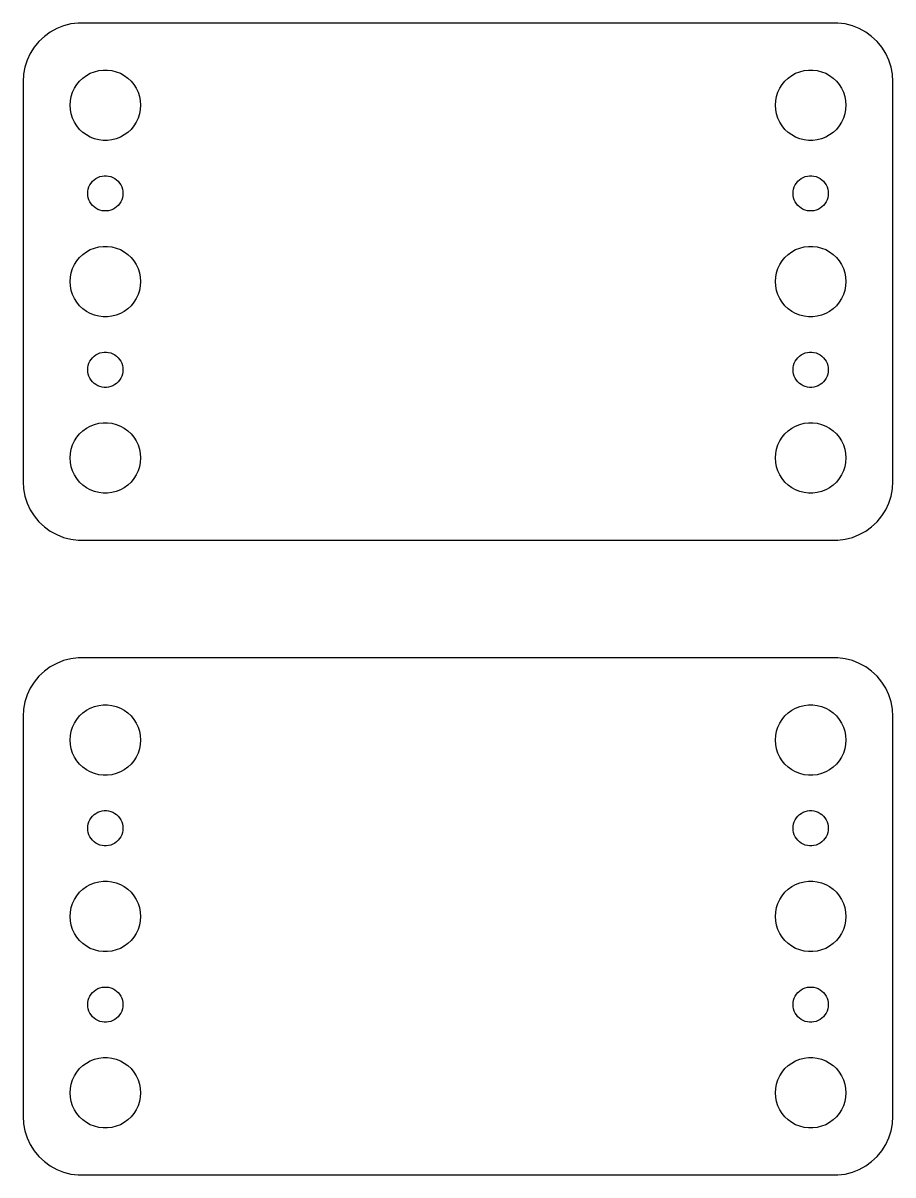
# Model space of a CAD drawing. Header units: metres. Extents: x -37 to 37, y 140 to 346.
# Drawn here: x -37 to 37, y 140 to 238 of the extents above; entities that cross this region are included whole.
import ezdxf

# ---------------------------------------------------------------- set-up
doc = ezdxf.new("R2010")
doc.units = ezdxf.units.M

msp = doc.modelspace()

# ---------------------------------------------------------------- linework, layer by layer
for p, q in [((-34.6791, 237.222), (-35.1871, 236.853)), ((-34.1289, 237.524), (-34.6791, 237.222)), ((-33.5451, 237.755), (-34.1289, 237.524)), ((-32.9369, 237.911), (-33.5451, 237.755)), ((-32.3139, 237.99), (-32.9369, 237.911)), ((32.3139, 237.99), (-32.3139, 237.99)), ((32.9369, 237.911), (32.3139, 237.99)), ((33.5451, 237.755), (32.9369, 237.911)), ((34.1289, 237.524), (33.5451, 237.755)), ((34.6791, 237.222), (34.1289, 237.524)), ((35.1871, 236.853), (34.6791, 237.222)), ((-35.6448, 236.423), (-36.0451, 235.939)), ((-35.1871, 236.853), (-35.6448, 236.423)), ((35.6448, 236.423), (35.1871, 236.853)), ((36.0451, 235.939), (35.6448, 236.423)), ((-36.3815, 235.409), (-36.6489, 234.841)), ((-36.0451, 235.939), (-36.3815, 235.409)), ((36.3815, 235.409), (36.0451, 235.939)), ((36.6489, 234.841), (36.3815, 235.409)), ((-36.8429, 234.243), (-36.9606, 233.627)), ((-36.6489, 234.841), (-36.8429, 234.243)), ((36.8429, 234.243), (36.6489, 234.841)), ((36.9606, 233.627), (36.8429, 234.243)), ((-36.9606, 233.627), (-37, 233)), ((-32.1869, 233.054), (-31.9123, 233.312)), ((-31.9123, 233.312), (-31.6075, 233.533)), ((-31.6075, 233.533), (-31.2773, 233.714)), ((-31.2773, 233.714), (-30.927, 233.853)), ((-30.927, 233.853), (-30.5621, 233.947)), ((-30.5621, 233.947), (-30.1884, 233.994)), ((-30.1884, 233.994), (-29.8116, 233.994)), ((-29.8116, 233.994), (-29.4379, 233.947)), ((-29.4379, 233.947), (-29.0729, 233.853)), ((-29.0729, 233.853), (-28.7227, 233.714)), ((-28.7227, 233.714), (-28.3925, 233.533)), ((-28.3925, 233.533), (-28.0877, 233.312)), ((-28.0877, 233.312), (-27.8131, 233.054)), ((27.8131, 233.054), (28.0877, 233.312)), ((28.0877, 233.312), (28.3925, 233.533)), ((28.3925, 233.533), (28.7227, 233.714)), ((28.7227, 233.714), (29.0729, 233.853)), ((29.0729, 233.853), (29.4379, 233.947)), ((29.4379, 233.947), (29.8116, 233.994)), ((29.8116, 233.994), (30.1884, 233.994)), ((30.1884, 233.994), (30.5621, 233.947)), ((30.5621, 233.947), (30.927, 233.853)), ((30.927, 233.853), (31.2773, 233.714)), ((31.2773, 233.714), (31.6075, 233.533)), ((31.6075, 233.533), (31.9123, 233.312)), ((31.9123, 233.312), (32.1869, 233.054)), ((37, 233), (36.9606, 233.627)), ((-37, 233), (-37, 199)), ((-32.7893, 232.104), (-32.6289, 232.445)), ((-32.6289, 232.445), (-32.427, 232.763)), ((-32.427, 232.763), (-32.1869, 233.054)), ((-27.8131, 233.054), (-27.5729, 232.763)), ((-27.5729, 232.763), (-27.3711, 232.445)), ((-27.3711, 232.445), (-27.2107, 232.104)), ((27.2107, 232.104), (27.3711, 232.445)), ((27.3711, 232.445), (27.5729, 232.763)), ((27.5729, 232.763), (27.8131, 233.054)), ((32.1869, 233.054), (32.427, 232.763)), ((32.427, 232.763), (32.6289, 232.445)), ((32.6289, 232.445), (32.7893, 232.104)), ((37, 199), (37, 233)), ((-33, 231), (-32.9763, 231.376)), ((-32.9763, 231.376), (-32.9057, 231.746)), ((-32.9057, 231.746), (-32.7893, 232.104)), ((-27.2107, 232.104), (-27.0942, 231.746)), ((-27.0942, 231.746), (-27.0237, 231.376)), ((-27.0237, 231.376), (-27, 231)), ((27, 231), (27.0237, 231.376)), ((27.0237, 231.376), (27.0942, 231.746)), ((27.0942, 231.746), (27.2107, 232.104)), ((32.7893, 232.104), (32.9057, 231.746)), ((32.9057, 231.746), (32.9763, 231.376)), ((32.9763, 231.376), (33, 231)), ((-32.9763, 230.624), (-33, 231)), ((-32.9057, 230.254), (-32.9763, 230.624)), ((-32.7893, 229.896), (-32.9057, 230.254)), ((-27.0942, 230.254), (-27.2107, 229.896)), ((-27.0237, 230.624), (-27.0942, 230.254)), ((-27, 231), (-27.0237, 230.624)), ((27.0237, 230.624), (27, 231)), ((27.0942, 230.254), (27.0237, 230.624)), ((27.2107, 229.896), (27.0942, 230.254)), ((32.9057, 230.254), (32.7893, 229.896)), ((32.9763, 230.624), (32.9057, 230.254)), ((33, 231), (32.9763, 230.624)), ((-32.6289, 229.555), (-32.7893, 229.896)), ((-32.427, 229.237), (-32.6289, 229.555)), ((-27.3711, 229.555), (-27.5729, 229.237)), ((-27.2107, 229.896), (-27.3711, 229.555)), ((27.3711, 229.555), (27.2107, 229.896)), ((27.5729, 229.237), (27.3711, 229.555)), ((32.6289, 229.555), (32.427, 229.237)), ((32.7893, 229.896), (32.6289, 229.555)), ((-32.1869, 228.946), (-32.427, 229.237)), ((-31.9123, 228.688), (-32.1869, 228.946)), ((-31.6075, 228.467), (-31.9123, 228.688)), ((-31.2773, 228.286), (-31.6075, 228.467)), ((-28.3925, 228.467), (-28.7227, 228.286)), ((-28.0877, 228.688), (-28.3925, 228.467)), ((-27.8131, 228.946), (-28.0877, 228.688)), ((-27.5729, 229.237), (-27.8131, 228.946)), ((27.8131, 228.946), (27.5729, 229.237)), ((28.0877, 228.688), (27.8131, 228.946)), ((28.3925, 228.467), (28.0877, 228.688)), ((28.7227, 228.286), (28.3925, 228.467)), ((31.6075, 228.467), (31.2773, 228.286)), ((31.9123, 228.688), (31.6075, 228.467)), ((32.1869, 228.946), (31.9123, 228.688)), ((32.427, 229.237), (32.1869, 228.946)), ((-30.927, 228.147), (-31.2773, 228.286)), ((-30.5621, 228.053), (-30.927, 228.147)), ((-30.1884, 228.006), (-30.5621, 228.053)), ((-29.8116, 228.006), (-30.1884, 228.006)), ((-29.4379, 228.053), (-29.8116, 228.006)), ((-29.0729, 228.147), (-29.4379, 228.053)), ((-28.7227, 228.286), (-29.0729, 228.147)), ((29.0729, 228.147), (28.7227, 228.286)), ((29.4379, 228.053), (29.0729, 228.147)), ((29.8116, 228.006), (29.4379, 228.053)), ((30.1884, 228.006), (29.8116, 228.006)), ((30.5621, 228.053), (30.1884, 228.006)), ((30.927, 228.147), (30.5621, 228.053)), ((31.2773, 228.286), (30.927, 228.147)), ((-31.3145, 224.223), (-31.2135, 224.382)), ((-31.2135, 224.382), (-31.0934, 224.527)), ((-31.0934, 224.527), (-30.9561, 224.656)), ((-30.9561, 224.656), (-30.8037, 224.766)), ((-30.8037, 224.766), (-30.6387, 224.857)), ((-30.6387, 224.857), (-30.4635, 224.927)), ((-30.4635, 224.927), (-30.2811, 224.973)), ((-30.2811, 224.973), (-30.0942, 224.997)), ((-30.0942, 224.997), (-29.9058, 224.997)), ((-29.9058, 224.997), (-29.7189, 224.973)), ((-29.7189, 224.973), (-29.5365, 224.927)), ((-29.5365, 224.927), (-29.3613, 224.857)), ((-29.3613, 224.857), (-29.1963, 224.766)), ((-29.1963, 224.766), (-29.0439, 224.656)), ((-29.0439, 224.656), (-28.9065, 224.527)), ((-28.9065, 224.527), (-28.7865, 224.382)), ((-28.7865, 224.382), (-28.6855, 224.223)), ((28.6855, 224.223), (28.7865, 224.382)), ((28.7865, 224.382), (28.9065, 224.527)), ((28.9065, 224.527), (29.0439, 224.656)), ((29.0439, 224.656), (29.1963, 224.766)), ((29.1963, 224.766), (29.3613, 224.857)), ((29.3613, 224.857), (29.5365, 224.927)), ((29.5365, 224.927), (29.7189, 224.973)), ((29.7189, 224.973), (29.9058, 224.997)), ((29.9058, 224.997), (30.0942, 224.997)), ((30.0942, 224.997), (30.2811, 224.973)), ((30.2811, 224.973), (30.4635, 224.927)), ((30.4635, 224.927), (30.6387, 224.857)), ((30.6387, 224.857), (30.8037, 224.766)), ((30.8037, 224.766), (30.9561, 224.656)), ((30.9561, 224.656), (31.0934, 224.527)), ((31.0934, 224.527), (31.2135, 224.382)), ((31.2135, 224.382), (31.3145, 224.223)), ((-31.5, 223.5), (-31.4882, 223.688)), ((-31.4882, 223.312), (-31.5, 223.5)), ((-31.4882, 223.688), (-31.4529, 223.873)), ((-31.4529, 223.873), (-31.3947, 224.052)), ((-31.3947, 224.052), (-31.3145, 224.223)), ((-28.6855, 224.223), (-28.6053, 224.052)), ((-28.6053, 224.052), (-28.5471, 223.873)), ((-28.5471, 223.873), (-28.5118, 223.688)), ((-28.5118, 223.688), (-28.5, 223.5)), ((-28.5, 223.5), (-28.5118, 223.312)), ((28.5, 223.5), (28.5118, 223.688)), ((28.5118, 223.312), (28.5, 223.5)), ((28.5118, 223.688), (28.5471, 223.873)), ((28.5471, 223.873), (28.6053, 224.052)), ((28.6053, 224.052), (28.6855, 224.223)), ((31.3145, 224.223), (31.3947, 224.052)), ((31.3947, 224.052), (31.4529, 223.873)), ((31.4529, 223.873), (31.4882, 223.688)), ((31.4882, 223.688), (31.5, 223.5)), ((31.5, 223.5), (31.4882, 223.312)), ((-31.4529, 223.127), (-31.4882, 223.312)), ((-31.3947, 222.948), (-31.4529, 223.127)), ((-31.3145, 222.777), (-31.3947, 222.948)), ((-31.2135, 222.618), (-31.3145, 222.777)), ((-31.0934, 222.473), (-31.2135, 222.618)), ((-30.9561, 222.344), (-31.0934, 222.473)), ((-28.9065, 222.473), (-29.0439, 222.344)), ((-28.7865, 222.618), (-28.9065, 222.473)), ((-28.6855, 222.777), (-28.7865, 222.618)), ((-28.6053, 222.948), (-28.6855, 222.777)), ((-28.5471, 223.127), (-28.6053, 222.948)), ((-28.5118, 223.312), (-28.5471, 223.127)), ((28.5471, 223.127), (28.5118, 223.312)), ((28.6053, 222.948), (28.5471, 223.127)), ((28.6855, 222.777), (28.6053, 222.948)), ((28.7865, 222.618), (28.6855, 222.777)), ((28.9065, 222.473), (28.7865, 222.618)), ((29.0439, 222.344), (28.9065, 222.473)), ((31.0934, 222.473), (30.9561, 222.344)), ((31.2135, 222.618), (31.0934, 222.473)), ((31.3145, 222.777), (31.2135, 222.618)), ((31.3947, 222.948), (31.3145, 222.777)), ((31.4529, 223.127), (31.3947, 222.948)), ((31.4882, 223.312), (31.4529, 223.127)), ((-30.8037, 222.234), (-30.9561, 222.344)), ((-30.6387, 222.143), (-30.8037, 222.234)), ((-30.4635, 222.073), (-30.6387, 222.143)), ((-30.2811, 222.027), (-30.4635, 222.073)), ((-30.0942, 222.003), (-30.2811, 222.027)), ((-29.9058, 222.003), (-30.0942, 222.003)), ((-29.7189, 222.027), (-29.9058, 222.003)), ((-29.5365, 222.073), (-29.7189, 222.027)), ((-29.3613, 222.143), (-29.5365, 222.073)), ((-29.1963, 222.234), (-29.3613, 222.143)), ((-29.0439, 222.344), (-29.1963, 222.234)), ((29.1963, 222.234), (29.0439, 222.344)), ((29.3613, 222.143), (29.1963, 222.234)), ((29.5365, 222.073), (29.3613, 222.143)), ((29.7189, 222.027), (29.5365, 222.073)), ((29.9058, 222.003), (29.7189, 222.027)), ((30.0942, 222.003), (29.9058, 222.003)), ((30.2811, 222.027), (30.0942, 222.003)), ((30.4635, 222.073), (30.2811, 222.027)), ((30.6387, 222.143), (30.4635, 222.073)), ((30.8037, 222.234), (30.6387, 222.143)), ((30.9561, 222.344), (30.8037, 222.234)), ((-31.9123, 218.312), (-31.6075, 218.533)), ((-31.6075, 218.533), (-31.2773, 218.714)), ((-31.2773, 218.714), (-30.927, 218.853)), ((-30.927, 218.853), (-30.5621, 218.947)), ((-30.5621, 218.947), (-30.1884, 218.994)), ((-30.1884, 218.994), (-29.8116, 218.994)), ((-29.8116, 218.994), (-29.4379, 218.947)), ((-29.4379, 218.947), (-29.0729, 218.853)), ((-29.0729, 218.853), (-28.7227, 218.714)), ((-28.7227, 218.714), (-28.3925, 218.533)), ((-28.3925, 218.533), (-28.0877, 218.312)), ((28.0877, 218.312), (28.3925, 218.533)), ((28.3925, 218.533), (28.7227, 218.714)), ((28.7227, 218.714), (29.0729, 218.853)), ((29.0729, 218.853), (29.4379, 218.947)), ((29.4379, 218.947), (29.8116, 218.994)), ((29.8116, 218.994), (30.1884, 218.994)), ((30.1884, 218.994), (30.5621, 218.947)), ((30.5621, 218.947), (30.927, 218.853)), ((30.927, 218.853), (31.2773, 218.714)), ((31.2773, 218.714), (31.6075, 218.533)), ((31.6075, 218.533), (31.9123, 218.312)), ((-32.6289, 217.445), (-32.427, 217.763)), ((-32.427, 217.763), (-32.1869, 218.054)), ((-32.1869, 218.054), (-31.9123, 218.312)), ((-28.0877, 218.312), (-27.8131, 218.054)), ((-27.8131, 218.054), (-27.5729, 217.763)), ((-27.5729, 217.763), (-27.3711, 217.445)), ((27.3711, 217.445), (27.5729, 217.763)), ((27.5729, 217.763), (27.8131, 218.054)), ((27.8131, 218.054), (28.0877, 218.312)), ((31.9123, 218.312), (32.1869, 218.054)), ((32.1869, 218.054), (32.427, 217.763)), ((32.427, 217.763), (32.6289, 217.445)), ((-32.9763, 216.376), (-32.9057, 216.746)), ((-32.9057, 216.746), (-32.7893, 217.104)), ((-32.7893, 217.104), (-32.6289, 217.445)), ((-27.3711, 217.445), (-27.2107, 217.104)), ((-27.2107, 217.104), (-27.0942, 216.746)), ((-27.0942, 216.746), (-27.0237, 216.376)), ((27.0237, 216.376), (27.0942, 216.746)), ((27.0942, 216.746), (27.2107, 217.104)), ((27.2107, 217.104), (27.3711, 217.445)), ((32.6289, 217.445), (32.7893, 217.104)), ((32.7893, 217.104), (32.9057, 216.746)), ((32.9057, 216.746), (32.9763, 216.376)), ((-33, 216), (-32.9763, 216.376)), ((-32.9763, 215.624), (-33, 216)), ((-32.9057, 215.254), (-32.9763, 215.624)), ((-27.0237, 215.624), (-27.0942, 215.254)), ((-27.0237, 216.376), (-27, 216)), ((-27, 216), (-27.0237, 215.624)), ((27, 216), (27.0237, 216.376)), ((27.0237, 215.624), (27, 216)), ((27.0942, 215.254), (27.0237, 215.624)), ((32.9763, 215.624), (32.9057, 215.254)), ((32.9763, 216.376), (33, 216)), ((33, 216), (32.9763, 215.624)), ((-32.7893, 214.896), (-32.9057, 215.254)), ((-32.6289, 214.555), (-32.7893, 214.896)), ((-27.2107, 214.896), (-27.3711, 214.555)), ((-27.0942, 215.254), (-27.2107, 214.896)), ((27.2107, 214.896), (27.0942, 215.254)), ((27.3711, 214.555), (27.2107, 214.896)), ((32.7893, 214.896), (32.6289, 214.555)), ((32.9057, 215.254), (32.7893, 214.896)), ((-32.427, 214.237), (-32.6289, 214.555)), ((-32.1869, 213.946), (-32.427, 214.237)), ((-31.9123, 213.688), (-32.1869, 213.946)), ((-31.6075, 213.467), (-31.9123, 213.688)), ((-28.0877, 213.688), (-28.3925, 213.467)), ((-27.8131, 213.946), (-28.0877, 213.688)), ((-27.5729, 214.237), (-27.8131, 213.946)), ((-27.3711, 214.555), (-27.5729, 214.237)), ((27.5729, 214.237), (27.3711, 214.555)), ((27.8131, 213.946), (27.5729, 214.237)), ((28.0877, 213.688), (27.8131, 213.946)), ((28.3925, 213.467), (28.0877, 213.688)), ((31.9123, 213.688), (31.6075, 213.467)), ((32.1869, 213.946), (31.9123, 213.688)), ((32.427, 214.237), (32.1869, 213.946)), ((32.6289, 214.555), (32.427, 214.237)), ((-31.2773, 213.286), (-31.6075, 213.467)), ((-30.927, 213.147), (-31.2773, 213.286)), ((-30.5621, 213.053), (-30.927, 213.147)), ((-30.1884, 213.006), (-30.5621, 213.053)), ((-29.8116, 213.006), (-30.1884, 213.006)), ((-29.4379, 213.053), (-29.8116, 213.006)), ((-29.0729, 213.147), (-29.4379, 213.053)), ((-28.7227, 213.286), (-29.0729, 213.147)), ((-28.3925, 213.467), (-28.7227, 213.286)), ((28.7227, 213.286), (28.3925, 213.467)), ((29.0729, 213.147), (28.7227, 213.286)), ((29.4379, 213.053), (29.0729, 213.147)), ((29.8116, 213.006), (29.4379, 213.053)), ((30.1884, 213.006), (29.8116, 213.006)), ((30.5621, 213.053), (30.1884, 213.006)), ((30.927, 213.147), (30.5621, 213.053)), ((31.2773, 213.286), (30.927, 213.147)), ((31.6075, 213.467), (31.2773, 213.286)), ((-30.9561, 209.656), (-30.8037, 209.766)), ((-30.8037, 209.766), (-30.6387, 209.857)), ((-30.6387, 209.857), (-30.4635, 209.927)), ((-30.4635, 209.927), (-30.2811, 209.973)), ((-30.2811, 209.973), (-30.0942, 209.997)), ((-30.0942, 209.997), (-29.9058, 209.997)), ((-29.9058, 209.997), (-29.7189, 209.973)), ((-29.7189, 209.973), (-29.5365, 209.927)), ((-29.5365, 209.927), (-29.3613, 209.857)), ((-29.3613, 209.857), (-29.1963, 209.766)), ((-29.1963, 209.766), (-29.0439, 209.656)), ((29.0439, 209.656), (29.1963, 209.766)), ((29.1963, 209.766), (29.3613, 209.857)), ((29.3613, 209.857), (29.5365, 209.927)), ((29.5365, 209.927), (29.7189, 209.973)), ((29.7189, 209.973), (29.9058, 209.997)), ((29.9058, 209.997), (30.0942, 209.997)), ((30.0942, 209.997), (30.2811, 209.973)), ((30.2811, 209.973), (30.4635, 209.927)), ((30.4635, 209.927), (30.6387, 209.857)), ((30.6387, 209.857), (30.8037, 209.766)), ((30.8037, 209.766), (30.9561, 209.656)), ((-31.4882, 208.688), (-31.4529, 208.873)), ((-31.4529, 208.873), (-31.3947, 209.052)), ((-31.3947, 209.052), (-31.3145, 209.223)), ((-31.3145, 209.223), (-31.2135, 209.382)), ((-31.2135, 209.382), (-31.0934, 209.527)), ((-31.0934, 209.527), (-30.9561, 209.656)), ((-29.0439, 209.656), (-28.9065, 209.527)), ((-28.9065, 209.527), (-28.7865, 209.382)), ((-28.7865, 209.382), (-28.6855, 209.223)), ((-28.6855, 209.223), (-28.6053, 209.052)), ((-28.6053, 209.052), (-28.5471, 208.873)), ((-28.5471, 208.873), (-28.5118, 208.688)), ((28.5118, 208.688), (28.5471, 208.873)), ((28.5471, 208.873), (28.6053, 209.052)), ((28.6053, 209.052), (28.6855, 209.223)), ((28.6855, 209.223), (28.7865, 209.382)), ((28.7865, 209.382), (28.9065, 209.527)), ((28.9065, 209.527), (29.0439, 209.656)), ((30.9561, 209.656), (31.0934, 209.527)), ((31.0934, 209.527), (31.2135, 209.382)), ((31.2135, 209.382), (31.3145, 209.223)), ((31.3145, 209.223), (31.3947, 209.052)), ((31.3947, 209.052), (31.4529, 208.873)), ((31.4529, 208.873), (31.4882, 208.688)), ((-31.5, 208.5), (-31.4882, 208.688)), ((-31.4882, 208.312), (-31.5, 208.5)), ((-31.4529, 208.127), (-31.4882, 208.312)), ((-31.3947, 207.948), (-31.4529, 208.127)), ((-31.3145, 207.777), (-31.3947, 207.948)), ((-31.2135, 207.618), (-31.3145, 207.777)), ((-28.6855, 207.777), (-28.7865, 207.618)), ((-28.6053, 207.948), (-28.6855, 207.777)), ((-28.5471, 208.127), (-28.6053, 207.948)), ((-28.5118, 208.312), (-28.5471, 208.127)), ((-28.5118, 208.688), (-28.5, 208.5)), ((-28.5, 208.5), (-28.5118, 208.312)), ((28.5, 208.5), (28.5118, 208.688)), ((28.5118, 208.312), (28.5, 208.5)), ((28.5471, 208.127), (28.5118, 208.312)), ((28.6053, 207.948), (28.5471, 208.127)), ((28.6855, 207.777), (28.6053, 207.948)), ((28.7865, 207.618), (28.6855, 207.777)), ((31.3145, 207.777), (31.2135, 207.618)), ((31.3947, 207.948), (31.3145, 207.777)), ((31.4529, 208.127), (31.3947, 207.948)), ((31.4882, 208.312), (31.4529, 208.127)), ((31.4882, 208.688), (31.5, 208.5)), ((31.5, 208.5), (31.4882, 208.312)), ((-31.0934, 207.473), (-31.2135, 207.618)), ((-30.9561, 207.344), (-31.0934, 207.473)), ((-30.8037, 207.234), (-30.9561, 207.344)), ((-30.6387, 207.143), (-30.8037, 207.234)), ((-30.4635, 207.073), (-30.6387, 207.143)), ((-30.2811, 207.027), (-30.4635, 207.073)), ((-30.0942, 207.003), (-30.2811, 207.027)), ((-29.9058, 207.003), (-30.0942, 207.003)), ((-29.7189, 207.027), (-29.9058, 207.003)), ((-29.5365, 207.073), (-29.7189, 207.027)), ((-29.3613, 207.143), (-29.5365, 207.073)), ((-29.1963, 207.234), (-29.3613, 207.143)), ((-29.0439, 207.344), (-29.1963, 207.234)), ((-28.9065, 207.473), (-29.0439, 207.344)), ((-28.7865, 207.618), (-28.9065, 207.473)), ((28.9065, 207.473), (28.7865, 207.618)), ((29.0439, 207.344), (28.9065, 207.473)), ((29.1963, 207.234), (29.0439, 207.344)), ((29.3613, 207.143), (29.1963, 207.234)), ((29.5365, 207.073), (29.3613, 207.143)), ((29.7189, 207.027), (29.5365, 207.073)), ((29.9058, 207.003), (29.7189, 207.027)), ((30.0942, 207.003), (29.9058, 207.003)), ((30.2811, 207.027), (30.0942, 207.003)), ((30.4635, 207.073), (30.2811, 207.027)), ((30.6387, 207.143), (30.4635, 207.073)), ((30.8037, 207.234), (30.6387, 207.143)), ((30.9561, 207.344), (30.8037, 207.234)), ((31.0934, 207.473), (30.9561, 207.344)), ((31.2135, 207.618), (31.0934, 207.473)), ((-31.2773, 203.714), (-30.927, 203.853)), ((-30.927, 203.853), (-30.5621, 203.947)), ((-30.5621, 203.947), (-30.1884, 203.994)), ((-30.1884, 203.994), (-29.8116, 203.994)), ((-29.8116, 203.994), (-29.4379, 203.947)), ((-29.4379, 203.947), (-29.0729, 203.853)), ((-29.0729, 203.853), (-28.7227, 203.714)), ((28.7227, 203.714), (29.0729, 203.853)), ((29.0729, 203.853), (29.4379, 203.947)), ((29.4379, 203.947), (29.8116, 203.994)), ((29.8116, 203.994), (30.1884, 203.994)), ((30.1884, 203.994), (30.5621, 203.947)), ((30.5621, 203.947), (30.927, 203.853)), ((30.927, 203.853), (31.2773, 203.714)), ((-32.427, 202.763), (-32.1869, 203.054)), ((-32.1869, 203.054), (-31.9123, 203.312)), ((-31.9123, 203.312), (-31.6075, 203.533)), ((-31.6075, 203.533), (-31.2773, 203.714)), ((-28.7227, 203.714), (-28.3925, 203.533)), ((-28.3925, 203.533), (-28.0877, 203.312)), ((-28.0877, 203.312), (-27.8131, 203.054)), ((-27.8131, 203.054), (-27.5729, 202.763)), ((27.5729, 202.763), (27.8131, 203.054)), ((27.8131, 203.054), (28.0877, 203.312)), ((28.0877, 203.312), (28.3925, 203.533)), ((28.3925, 203.533), (28.7227, 203.714)), ((31.2773, 203.714), (31.6075, 203.533)), ((31.6075, 203.533), (31.9123, 203.312)), ((31.9123, 203.312), (32.1869, 203.054)), ((32.1869, 203.054), (32.427, 202.763)), ((-32.9057, 201.746), (-32.7893, 202.104)), ((-32.7893, 202.104), (-32.6289, 202.445)), ((-32.6289, 202.445), (-32.427, 202.763)), ((-27.5729, 202.763), (-27.3711, 202.445)), ((-27.3711, 202.445), (-27.2107, 202.104)), ((-27.2107, 202.104), (-27.0942, 201.746)), ((27.0942, 201.746), (27.2107, 202.104)), ((27.2107, 202.104), (27.3711, 202.445)), ((27.3711, 202.445), (27.5729, 202.763)), ((32.427, 202.763), (32.6289, 202.445)), ((32.6289, 202.445), (32.7893, 202.104)), ((32.7893, 202.104), (32.9057, 201.746)), ((-33, 201), (-32.9763, 201.376)), ((-32.9763, 200.624), (-33, 201)), ((-32.9763, 201.376), (-32.9057, 201.746)), ((-27.0942, 201.746), (-27.0237, 201.376)), ((-27.0237, 201.376), (-27, 201)), ((-27, 201), (-27.0237, 200.624)), ((27, 201), (27.0237, 201.376)), ((27.0237, 200.624), (27, 201)), ((27.0237, 201.376), (27.0942, 201.746)), ((32.9057, 201.746), (32.9763, 201.376)), ((32.9763, 201.376), (33, 201)), ((33, 201), (32.9763, 200.624)), ((-32.9057, 200.254), (-32.9763, 200.624)), ((-32.7893, 199.896), (-32.9057, 200.254)), ((-32.6289, 199.555), (-32.7893, 199.896)), ((-27.2107, 199.896), (-27.3711, 199.555)), ((-27.0942, 200.254), (-27.2107, 199.896)), ((-27.0237, 200.624), (-27.0942, 200.254)), ((27.0942, 200.254), (27.0237, 200.624)), ((27.2107, 199.896), (27.0942, 200.254)), ((27.3711, 199.555), (27.2107, 199.896)), ((32.7893, 199.896), (32.6289, 199.555)), ((32.9057, 200.254), (32.7893, 199.896)), ((32.9763, 200.624), (32.9057, 200.254)), ((-37, 199), (-36.9606, 198.373)), ((-32.427, 199.237), (-32.6289, 199.555)), ((-32.1869, 198.946), (-32.427, 199.237)), ((-31.9123, 198.688), (-32.1869, 198.946)), ((-27.8131, 198.946), (-28.0877, 198.688)), ((-27.5729, 199.237), (-27.8131, 198.946)), ((-27.3711, 199.555), (-27.5729, 199.237)), ((27.5729, 199.237), (27.3711, 199.555)), ((27.8131, 198.946), (27.5729, 199.237)), ((28.0877, 198.688), (27.8131, 198.946)), ((32.1869, 198.946), (31.9123, 198.688)), ((32.427, 199.237), (32.1869, 198.946)), ((32.6289, 199.555), (32.427, 199.237)), ((36.9606, 198.373), (37, 199)), ((-36.9606, 198.373), (-36.8429, 197.757)), ((-31.6075, 198.467), (-31.9123, 198.688)), ((-31.2773, 198.286), (-31.6075, 198.467)), ((-30.927, 198.147), (-31.2773, 198.286)), ((-30.5621, 198.053), (-30.927, 198.147)), ((-30.1884, 198.006), (-30.5621, 198.053)), ((-29.8116, 198.006), (-30.1884, 198.006)), ((-29.4379, 198.053), (-29.8116, 198.006)), ((-29.0729, 198.147), (-29.4379, 198.053)), ((-28.7227, 198.286), (-29.0729, 198.147)), ((-28.3925, 198.467), (-28.7227, 198.286)), ((-28.0877, 198.688), (-28.3925, 198.467)), ((28.3925, 198.467), (28.0877, 198.688)), ((28.7227, 198.286), (28.3925, 198.467)), ((29.0729, 198.147), (28.7227, 198.286)), ((29.4379, 198.053), (29.0729, 198.147)), ((29.8116, 198.006), (29.4379, 198.053)), ((30.1884, 198.006), (29.8116, 198.006)), ((30.5621, 198.053), (30.1884, 198.006)), ((30.927, 198.147), (30.5621, 198.053)), ((31.2773, 198.286), (30.927, 198.147)), ((31.6075, 198.467), (31.2773, 198.286)), ((31.9123, 198.688), (31.6075, 198.467)), ((36.8429, 197.757), (36.9606, 198.373)), ((-36.8429, 197.757), (-36.6489, 197.159)), ((-36.6489, 197.159), (-36.3815, 196.591)), ((36.3815, 196.591), (36.6489, 197.159)), ((36.6489, 197.159), (36.8429, 197.757)), ((-36.3815, 196.591), (-36.0451, 196.061)), ((-36.0451, 196.061), (-35.6448, 195.577)), ((35.6448, 195.577), (36.0451, 196.061)), ((36.0451, 196.061), (36.3815, 196.591)), ((-35.6448, 195.577), (-35.1871, 195.147)), ((-35.1871, 195.147), (-34.6791, 194.778)), ((34.6791, 194.778), (35.1871, 195.147)), ((35.1871, 195.147), (35.6448, 195.577)), ((-34.6791, 194.778), (-34.1289, 194.476)), ((-34.1289, 194.476), (-33.5451, 194.245)), ((-33.5451, 194.245), (-32.9369, 194.089)), ((-32.9369, 194.089), (-32.3139, 194.01)), ((-32.3139, 194.01), (32.3139, 194.01)), ((32.3139, 194.01), (32.9369, 194.089)), ((32.9369, 194.089), (33.5451, 194.245)), ((33.5451, 194.245), (34.1289, 194.476)), ((34.1289, 194.476), (34.6791, 194.778)), ((-34.1289, 183.524), (-34.6791, 183.222)), ((-33.5451, 183.755), (-34.1289, 183.524)), ((-32.9369, 183.911), (-33.5451, 183.755)), ((-32.3139, 183.99), (-32.9369, 183.911)), ((32.3139, 183.99), (-32.3139, 183.99)), ((32.9369, 183.911), (32.3139, 183.99)), ((33.5451, 183.755), (32.9369, 183.911)), ((34.1289, 183.524), (33.5451, 183.755)), ((34.6791, 183.222), (34.1289, 183.524)), ((-35.6448, 182.423), (-36.0451, 181.939)), ((-35.1871, 182.853), (-35.6448, 182.423)), ((-34.6791, 183.222), (-35.1871, 182.853)), ((35.1871, 182.853), (34.6791, 183.222)), ((35.6448, 182.423), (35.1871, 182.853)), ((36.0451, 181.939), (35.6448, 182.423)), ((-36.3815, 181.409), (-36.6489, 180.841)), ((-36.0451, 181.939), (-36.3815, 181.409)), ((36.3815, 181.409), (36.0451, 181.939)), ((36.6489, 180.841), (36.3815, 181.409)), ((-36.6489, 180.841), (-36.8429, 180.243)), ((36.8429, 180.243), (36.6489, 180.841)), ((-36.9606, 179.627), (-37, 179)), ((-36.8429, 180.243), (-36.9606, 179.627)), ((-32.1869, 179.054), (-31.9123, 179.312)), ((-31.9123, 179.312), (-31.6075, 179.533)), ((-31.6075, 179.533), (-31.2773, 179.714)), ((-31.2773, 179.714), (-30.927, 179.853)), ((-30.927, 179.853), (-30.5621, 179.947)), ((-30.5621, 179.947), (-30.1884, 179.994)), ((-30.1884, 179.994), (-29.8116, 179.994)), ((-29.8116, 179.994), (-29.4379, 179.947)), ((-29.4379, 179.947), (-29.0729, 179.853)), ((-29.0729, 179.853), (-28.7227, 179.714)), ((-28.7227, 179.714), (-28.3925, 179.533)), ((-28.3925, 179.533), (-28.0877, 179.312)), ((-28.0877, 179.312), (-27.8131, 179.054)), ((27.8131, 179.054), (28.0877, 179.312)), ((28.0877, 179.312), (28.3925, 179.533)), ((28.3925, 179.533), (28.7227, 179.714)), ((28.7227, 179.714), (29.0729, 179.853)), ((29.0729, 179.853), (29.4379, 179.947)), ((29.4379, 179.947), (29.8116, 179.994)), ((29.8116, 179.994), (30.1884, 179.994)), ((30.1884, 179.994), (30.5621, 179.947)), ((30.5621, 179.947), (30.927, 179.853)), ((30.927, 179.853), (31.2773, 179.714)), ((31.2773, 179.714), (31.6075, 179.533)), ((31.6075, 179.533), (31.9123, 179.312)), ((31.9123, 179.312), (32.1869, 179.054)), ((36.9606, 179.627), (36.8429, 180.243)), ((37, 179), (36.9606, 179.627)), ((-37, 179), (-37, 145)), ((-32.7893, 178.104), (-32.6289, 178.445)), ((-32.6289, 178.445), (-32.427, 178.763)), ((-32.427, 178.763), (-32.1869, 179.054)), ((-27.8131, 179.054), (-27.5729, 178.763)), ((-27.5729, 178.763), (-27.3711, 178.445)), ((-27.3711, 178.445), (-27.2107, 178.104)), ((27.2107, 178.104), (27.3711, 178.445)), ((27.3711, 178.445), (27.5729, 178.763)), ((27.5729, 178.763), (27.8131, 179.054)), ((32.1869, 179.054), (32.427, 178.763)), ((32.427, 178.763), (32.6289, 178.445)), ((32.6289, 178.445), (32.7893, 178.104)), ((37, 145), (37, 179)), ((-33, 177), (-32.9763, 177.376)), ((-32.9763, 177.376), (-32.9057, 177.746)), ((-32.9057, 177.746), (-32.7893, 178.104)), ((-27.2107, 178.104), (-27.0942, 177.746)), ((-27.0942, 177.746), (-27.0237, 177.376)), ((-27.0237, 177.376), (-27, 177)), ((27, 177), (27.0237, 177.376)), ((27.0237, 177.376), (27.0942, 177.746)), ((27.0942, 177.746), (27.2107, 178.104)), ((32.7893, 178.104), (32.9057, 177.746)), ((32.9057, 177.746), (32.9763, 177.376)), ((32.9763, 177.376), (33, 177)), ((-32.9763, 176.624), (-33, 177)), ((-32.9057, 176.254), (-32.9763, 176.624)), ((-27.0237, 176.624), (-27.0942, 176.254)), ((-27, 177), (-27.0237, 176.624)), ((27.0237, 176.624), (27, 177)), ((27.0942, 176.254), (27.0237, 176.624)), ((32.9763, 176.624), (32.9057, 176.254)), ((33, 177), (32.9763, 176.624)), ((-32.7893, 175.896), (-32.9057, 176.254)), ((-32.6289, 175.555), (-32.7893, 175.896)), ((-32.427, 175.237), (-32.6289, 175.555)), ((-27.3711, 175.555), (-27.5729, 175.237)), ((-27.2107, 175.896), (-27.3711, 175.555)), ((-27.0942, 176.254), (-27.2107, 175.896)), ((27.2107, 175.896), (27.0942, 176.254)), ((27.3711, 175.555), (27.2107, 175.896)), ((27.5729, 175.237), (27.3711, 175.555)), ((32.6289, 175.555), (32.427, 175.237)), ((32.7893, 175.896), (32.6289, 175.555)), ((32.9057, 176.254), (32.7893, 175.896)), ((-32.1869, 174.946), (-32.427, 175.237)), ((-31.9123, 174.688), (-32.1869, 174.946)), ((-31.6075, 174.467), (-31.9123, 174.688)), ((-31.2773, 174.286), (-31.6075, 174.467)), ((-28.3925, 174.467), (-28.7227, 174.286)), ((-28.0877, 174.688), (-28.3925, 174.467)), ((-27.8131, 174.946), (-28.0877, 174.688)), ((-27.5729, 175.237), (-27.8131, 174.946)), ((27.8131, 174.946), (27.5729, 175.237)), ((28.0877, 174.688), (27.8131, 174.946)), ((28.3925, 174.467), (28.0877, 174.688)), ((28.7227, 174.286), (28.3925, 174.467)), ((31.6075, 174.467), (31.2773, 174.286)), ((31.9123, 174.688), (31.6075, 174.467)), ((32.1869, 174.946), (31.9123, 174.688)), ((32.427, 175.237), (32.1869, 174.946)), ((-30.927, 174.147), (-31.2773, 174.286)), ((-30.5621, 174.053), (-30.927, 174.147)), ((-30.1884, 174.006), (-30.5621, 174.053)), ((-29.8116, 174.006), (-30.1884, 174.006)), ((-29.4379, 174.053), (-29.8116, 174.006)), ((-29.0729, 174.147), (-29.4379, 174.053)), ((-28.7227, 174.286), (-29.0729, 174.147)), ((29.0729, 174.147), (28.7227, 174.286)), ((29.4379, 174.053), (29.0729, 174.147)), ((29.8116, 174.006), (29.4379, 174.053)), ((30.1884, 174.006), (29.8116, 174.006)), ((30.5621, 174.053), (30.1884, 174.006)), ((30.927, 174.147), (30.5621, 174.053)), ((31.2773, 174.286), (30.927, 174.147)), ((-31.2135, 170.382), (-31.0934, 170.527)), ((-31.0934, 170.527), (-30.9561, 170.656)), ((-30.9561, 170.656), (-30.8037, 170.766)), ((-30.8037, 170.766), (-30.6387, 170.857)), ((-30.6387, 170.857), (-30.4635, 170.927)), ((-30.4635, 170.927), (-30.2811, 170.973)), ((-30.2811, 170.973), (-30.0942, 170.997)), ((-30.0942, 170.997), (-29.9058, 170.997)), ((-29.9058, 170.997), (-29.7189, 170.973)), ((-29.7189, 170.973), (-29.5365, 170.927)), ((-29.5365, 170.927), (-29.3613, 170.857)), ((-29.3613, 170.857), (-29.1963, 170.766)), ((-29.1963, 170.766), (-29.0439, 170.656)), ((-29.0439, 170.656), (-28.9065, 170.527)), ((-28.9065, 170.527), (-28.7865, 170.382)), ((28.7865, 170.382), (28.9065, 170.527)), ((28.9065, 170.527), (29.0439, 170.656)), ((29.0439, 170.656), (29.1963, 170.766)), ((29.1963, 170.766), (29.3613, 170.857)), ((29.3613, 170.857), (29.5365, 170.927)), ((29.5365, 170.927), (29.7189, 170.973)), ((29.7189, 170.973), (29.9058, 170.997)), ((29.9058, 170.997), (30.0942, 170.997)), ((30.0942, 170.997), (30.2811, 170.973)), ((30.2811, 170.973), (30.4635, 170.927)), ((30.4635, 170.927), (30.6387, 170.857)), ((30.6387, 170.857), (30.8037, 170.766)), ((30.8037, 170.766), (30.9561, 170.656)), ((30.9561, 170.656), (31.0934, 170.527)), ((31.0934, 170.527), (31.2135, 170.382)), ((-31.5, 169.5), (-31.4882, 169.688)), ((-31.4882, 169.688), (-31.4529, 169.873)), ((-31.4529, 169.873), (-31.3947, 170.052)), ((-31.3947, 170.052), (-31.3145, 170.223)), ((-31.3145, 170.223), (-31.2135, 170.382)), ((-28.7865, 170.382), (-28.6855, 170.223)), ((-28.6855, 170.223), (-28.6053, 170.052)), ((-28.6053, 170.052), (-28.5471, 169.873)), ((-28.5471, 169.873), (-28.5118, 169.688)), ((-28.5118, 169.688), (-28.5, 169.5)), ((28.5, 169.5), (28.5118, 169.688)), ((28.5118, 169.688), (28.5471, 169.873)), ((28.5471, 169.873), (28.6053, 170.052)), ((28.6053, 170.052), (28.6855, 170.223)), ((28.6855, 170.223), (28.7865, 170.382)), ((31.2135, 170.382), (31.3145, 170.223)), ((31.3145, 170.223), (31.3947, 170.052)), ((31.3947, 170.052), (31.4529, 169.873)), ((31.4529, 169.873), (31.4882, 169.688)), ((31.4882, 169.688), (31.5, 169.5)), ((-31.4882, 169.312), (-31.5, 169.5)), ((-31.4529, 169.127), (-31.4882, 169.312)), ((-31.3947, 168.948), (-31.4529, 169.127)), ((-31.3145, 168.777), (-31.3947, 168.948)), ((-31.2135, 168.618), (-31.3145, 168.777)), ((-31.0934, 168.473), (-31.2135, 168.618)), ((-28.7865, 168.618), (-28.9065, 168.473)), ((-28.6855, 168.777), (-28.7865, 168.618)), ((-28.6053, 168.948), (-28.6855, 168.777)), ((-28.5471, 169.127), (-28.6053, 168.948)), ((-28.5118, 169.312), (-28.5471, 169.127)), ((-28.5, 169.5), (-28.5118, 169.312)), ((28.5118, 169.312), (28.5, 169.5)), ((28.5471, 169.127), (28.5118, 169.312)), ((28.6053, 168.948), (28.5471, 169.127)), ((28.6855, 168.777), (28.6053, 168.948)), ((28.7865, 168.618), (28.6855, 168.777)), ((28.9065, 168.473), (28.7865, 168.618)), ((31.2135, 168.618), (31.0934, 168.473)), ((31.3145, 168.777), (31.2135, 168.618)), ((31.3947, 168.948), (31.3145, 168.777)), ((31.4529, 169.127), (31.3947, 168.948)), ((31.4882, 169.312), (31.4529, 169.127)), ((31.5, 169.5), (31.4882, 169.312)), ((-30.9561, 168.344), (-31.0934, 168.473)), ((-30.8037, 168.234), (-30.9561, 168.344)), ((-30.6387, 168.143), (-30.8037, 168.234)), ((-30.4635, 168.073), (-30.6387, 168.143)), ((-30.2811, 168.027), (-30.4635, 168.073)), ((-30.0942, 168.003), (-30.2811, 168.027)), ((-29.9058, 168.003), (-30.0942, 168.003)), ((-29.7189, 168.027), (-29.9058, 168.003)), ((-29.5365, 168.073), (-29.7189, 168.027)), ((-29.3613, 168.143), (-29.5365, 168.073)), ((-29.1963, 168.234), (-29.3613, 168.143)), ((-29.0439, 168.344), (-29.1963, 168.234)), ((-28.9065, 168.473), (-29.0439, 168.344)), ((29.0439, 168.344), (28.9065, 168.473)), ((29.1963, 168.234), (29.0439, 168.344)), ((29.3613, 168.143), (29.1963, 168.234)), ((29.5365, 168.073), (29.3613, 168.143)), ((29.7189, 168.027), (29.5365, 168.073)), ((29.9058, 168.003), (29.7189, 168.027)), ((30.0942, 168.003), (29.9058, 168.003)), ((30.2811, 168.027), (30.0942, 168.003)), ((30.4635, 168.073), (30.2811, 168.027)), ((30.6387, 168.143), (30.4635, 168.073)), ((30.8037, 168.234), (30.6387, 168.143)), ((30.9561, 168.344), (30.8037, 168.234)), ((31.0934, 168.473), (30.9561, 168.344)), ((-31.6075, 164.533), (-31.2773, 164.714)), ((-31.2773, 164.714), (-30.927, 164.853)), ((-30.927, 164.853), (-30.5621, 164.947)), ((-30.5621, 164.947), (-30.1884, 164.994)), ((-30.1884, 164.994), (-29.8116, 164.994)), ((-29.8116, 164.994), (-29.4379, 164.947)), ((-29.4379, 164.947), (-29.0729, 164.853)), ((-29.0729, 164.853), (-28.7227, 164.714)), ((-28.7227, 164.714), (-28.3925, 164.533)), ((28.3925, 164.533), (28.7227, 164.714)), ((28.7227, 164.714), (29.0729, 164.853)), ((29.0729, 164.853), (29.4379, 164.947)), ((29.4379, 164.947), (29.8116, 164.994)), ((29.8116, 164.994), (30.1884, 164.994)), ((30.1884, 164.994), (30.5621, 164.947)), ((30.5621, 164.947), (30.927, 164.853)), ((30.927, 164.853), (31.2773, 164.714)), ((31.2773, 164.714), (31.6075, 164.533)), ((-32.6289, 163.445), (-32.427, 163.763)), ((-32.427, 163.763), (-32.1869, 164.054)), ((-32.1869, 164.054), (-31.9123, 164.312)), ((-31.9123, 164.312), (-31.6075, 164.533)), ((-28.3925, 164.533), (-28.0877, 164.312)), ((-28.0877, 164.312), (-27.8131, 164.054)), ((-27.8131, 164.054), (-27.5729, 163.763)), ((-27.5729, 163.763), (-27.3711, 163.445)), ((27.3711, 163.445), (27.5729, 163.763)), ((27.5729, 163.763), (27.8131, 164.054)), ((27.8131, 164.054), (28.0877, 164.312)), ((28.0877, 164.312), (28.3925, 164.533)), ((31.6075, 164.533), (31.9123, 164.312)), ((31.9123, 164.312), (32.1869, 164.054)), ((32.1869, 164.054), (32.427, 163.763)), ((32.427, 163.763), (32.6289, 163.445)), ((-32.9763, 162.376), (-32.9057, 162.746)), ((-32.9057, 162.746), (-32.7893, 163.104)), ((-32.7893, 163.104), (-32.6289, 163.445)), ((-27.3711, 163.445), (-27.2107, 163.104)), ((-27.2107, 163.104), (-27.0942, 162.746)), ((-27.0942, 162.746), (-27.0237, 162.376)), ((27.0237, 162.376), (27.0942, 162.746)), ((27.0942, 162.746), (27.2107, 163.104)), ((27.2107, 163.104), (27.3711, 163.445)), ((32.6289, 163.445), (32.7893, 163.104)), ((32.7893, 163.104), (32.9057, 162.746)), ((32.9057, 162.746), (32.9763, 162.376)), ((-33, 162), (-32.9763, 162.376)), ((-32.9763, 161.624), (-33, 162)), ((-27.0237, 162.376), (-27, 162)), ((-27, 162), (-27.0237, 161.624)), ((27, 162), (27.0237, 162.376)), ((27.0237, 161.624), (27, 162)), ((32.9763, 162.376), (33, 162)), ((33, 162), (32.9763, 161.624)), ((-32.9057, 161.254), (-32.9763, 161.624)), ((-32.7893, 160.896), (-32.9057, 161.254)), ((-32.6289, 160.555), (-32.7893, 160.896)), ((-27.2107, 160.896), (-27.3711, 160.555)), ((-27.0942, 161.254), (-27.2107, 160.896)), ((-27.0237, 161.624), (-27.0942, 161.254)), ((27.0942, 161.254), (27.0237, 161.624)), ((27.2107, 160.896), (27.0942, 161.254)), ((27.3711, 160.555), (27.2107, 160.896)), ((32.7893, 160.896), (32.6289, 160.555)), ((32.9057, 161.254), (32.7893, 160.896)), ((32.9763, 161.624), (32.9057, 161.254)), ((-32.427, 160.237), (-32.6289, 160.555)), ((-32.1869, 159.946), (-32.427, 160.237)), ((-31.9123, 159.688), (-32.1869, 159.946)), ((-27.8131, 159.946), (-28.0877, 159.688)), ((-27.5729, 160.237), (-27.8131, 159.946)), ((-27.3711, 160.555), (-27.5729, 160.237)), ((27.5729, 160.237), (27.3711, 160.555)), ((27.8131, 159.946), (27.5729, 160.237)), ((28.0877, 159.688), (27.8131, 159.946)), ((32.1869, 159.946), (31.9123, 159.688)), ((32.427, 160.237), (32.1869, 159.946)), ((32.6289, 160.555), (32.427, 160.237)), ((-31.6075, 159.467), (-31.9123, 159.688)), ((-31.2773, 159.286), (-31.6075, 159.467)), ((-30.927, 159.147), (-31.2773, 159.286)), ((-30.5621, 159.053), (-30.927, 159.147)), ((-30.1884, 159.006), (-30.5621, 159.053)), ((-29.8116, 159.006), (-30.1884, 159.006)), ((-29.4379, 159.053), (-29.8116, 159.006)), ((-29.0729, 159.147), (-29.4379, 159.053)), ((-28.7227, 159.286), (-29.0729, 159.147)), ((-28.3925, 159.467), (-28.7227, 159.286)), ((-28.0877, 159.688), (-28.3925, 159.467)), ((28.3925, 159.467), (28.0877, 159.688)), ((28.7227, 159.286), (28.3925, 159.467)), ((29.0729, 159.147), (28.7227, 159.286)), ((29.4379, 159.053), (29.0729, 159.147)), ((29.8116, 159.006), (29.4379, 159.053)), ((30.1884, 159.006), (29.8116, 159.006)), ((30.5621, 159.053), (30.1884, 159.006)), ((30.927, 159.147), (30.5621, 159.053)), ((31.2773, 159.286), (30.927, 159.147)), ((31.6075, 159.467), (31.2773, 159.286)), ((31.9123, 159.688), (31.6075, 159.467)), ((-30.8037, 155.766), (-30.6387, 155.857)), ((-30.6387, 155.857), (-30.4635, 155.927)), ((-30.4635, 155.927), (-30.2811, 155.973)), ((-30.2811, 155.973), (-30.0942, 155.997)), ((-30.0942, 155.997), (-29.9058, 155.997)), ((-29.9058, 155.997), (-29.7189, 155.973)), ((-29.7189, 155.973), (-29.5365, 155.927)), ((-29.5365, 155.927), (-29.3613, 155.857)), ((-29.3613, 155.857), (-29.1963, 155.766)), ((29.1963, 155.766), (29.3613, 155.857)), ((29.3613, 155.857), (29.5365, 155.927)), ((29.5365, 155.927), (29.7189, 155.973)), ((29.7189, 155.973), (29.9058, 155.997)), ((29.9058, 155.997), (30.0942, 155.997)), ((30.0942, 155.997), (30.2811, 155.973)), ((30.2811, 155.973), (30.4635, 155.927)), ((30.4635, 155.927), (30.6387, 155.857)), ((30.6387, 155.857), (30.8037, 155.766)), ((-31.4882, 154.688), (-31.4529, 154.873)), ((-31.4529, 154.873), (-31.3947, 155.052)), ((-31.3947, 155.052), (-31.3145, 155.223)), ((-31.3145, 155.223), (-31.2135, 155.382)), ((-31.2135, 155.382), (-31.0934, 155.527)), ((-31.0934, 155.527), (-30.9561, 155.656)), ((-30.9561, 155.656), (-30.8037, 155.766)), ((-29.1963, 155.766), (-29.0439, 155.656)), ((-29.0439, 155.656), (-28.9065, 155.527)), ((-28.9065, 155.527), (-28.7865, 155.382)), ((-28.7865, 155.382), (-28.6855, 155.223)), ((-28.6855, 155.223), (-28.6053, 155.052)), ((-28.6053, 155.052), (-28.5471, 154.873)), ((-28.5471, 154.873), (-28.5118, 154.688)), ((28.5118, 154.688), (28.5471, 154.873)), ((28.5471, 154.873), (28.6053, 155.052)), ((28.6053, 155.052), (28.6855, 155.223)), ((28.6855, 155.223), (28.7865, 155.382)), ((28.7865, 155.382), (28.9065, 155.527)), ((28.9065, 155.527), (29.0439, 155.656)), ((29.0439, 155.656), (29.1963, 155.766)), ((30.8037, 155.766), (30.9561, 155.656)), ((30.9561, 155.656), (31.0934, 155.527)), ((31.0934, 155.527), (31.2135, 155.382)), ((31.2135, 155.382), (31.3145, 155.223)), ((31.3145, 155.223), (31.3947, 155.052)), ((31.3947, 155.052), (31.4529, 154.873)), ((31.4529, 154.873), (31.4882, 154.688)), ((-31.5, 154.5), (-31.4882, 154.688)), ((-31.4882, 154.312), (-31.5, 154.5)), ((-31.4529, 154.127), (-31.4882, 154.312)), ((-31.3947, 153.948), (-31.4529, 154.127)), ((-31.3145, 153.777), (-31.3947, 153.948)), ((-28.6053, 153.948), (-28.6855, 153.777)), ((-28.5471, 154.127), (-28.6053, 153.948)), ((-28.5118, 154.312), (-28.5471, 154.127)), ((-28.5118, 154.688), (-28.5, 154.5)), ((-28.5, 154.5), (-28.5118, 154.312)), ((28.5, 154.5), (28.5118, 154.688)), ((28.5118, 154.312), (28.5, 154.5)), ((28.5471, 154.127), (28.5118, 154.312)), ((28.6053, 153.948), (28.5471, 154.127)), ((28.6855, 153.777), (28.6053, 153.948)), ((31.3947, 153.948), (31.3145, 153.777)), ((31.4529, 154.127), (31.3947, 153.948)), ((31.4882, 154.312), (31.4529, 154.127)), ((31.4882, 154.688), (31.5, 154.5)), ((31.5, 154.5), (31.4882, 154.312)), ((-31.2135, 153.618), (-31.3145, 153.777)), ((-31.0934, 153.473), (-31.2135, 153.618)), ((-30.9561, 153.344), (-31.0934, 153.473)), ((-30.8037, 153.234), (-30.9561, 153.344)), ((-30.6387, 153.143), (-30.8037, 153.234)), ((-30.4635, 153.073), (-30.6387, 153.143)), ((-30.2811, 153.027), (-30.4635, 153.073)), ((-30.0942, 153.003), (-30.2811, 153.027)), ((-29.9058, 153.003), (-30.0942, 153.003)), ((-29.7189, 153.027), (-29.9058, 153.003)), ((-29.5365, 153.073), (-29.7189, 153.027)), ((-29.3613, 153.143), (-29.5365, 153.073)), ((-29.1963, 153.234), (-29.3613, 153.143)), ((-29.0439, 153.344), (-29.1963, 153.234)), ((-28.9065, 153.473), (-29.0439, 153.344)), ((-28.7865, 153.618), (-28.9065, 153.473)), ((-28.6855, 153.777), (-28.7865, 153.618)), ((28.7865, 153.618), (28.6855, 153.777)), ((28.9065, 153.473), (28.7865, 153.618)), ((29.0439, 153.344), (28.9065, 153.473)), ((29.1963, 153.234), (29.0439, 153.344)), ((29.3613, 153.143), (29.1963, 153.234)), ((29.5365, 153.073), (29.3613, 153.143)), ((29.7189, 153.027), (29.5365, 153.073)), ((29.9058, 153.003), (29.7189, 153.027)), ((30.0942, 153.003), (29.9058, 153.003)), ((30.2811, 153.027), (30.0942, 153.003)), ((30.4635, 153.073), (30.2811, 153.027)), ((30.6387, 153.143), (30.4635, 153.073)), ((30.8037, 153.234), (30.6387, 153.143)), ((30.9561, 153.344), (30.8037, 153.234)), ((31.0934, 153.473), (30.9561, 153.344)), ((31.2135, 153.618), (31.0934, 153.473)), ((31.3145, 153.777), (31.2135, 153.618)), ((-30.927, 149.853), (-30.5621, 149.947)), ((-30.5621, 149.947), (-30.1884, 149.994)), ((-30.1884, 149.994), (-29.8116, 149.994)), ((-29.8116, 149.994), (-29.4379, 149.947)), ((-29.4379, 149.947), (-29.0729, 149.853)), ((29.0729, 149.853), (29.4379, 149.947)), ((29.4379, 149.947), (29.8116, 149.994)), ((29.8116, 149.994), (30.1884, 149.994)), ((30.1884, 149.994), (30.5621, 149.947)), ((30.5621, 149.947), (30.927, 149.853)), ((-32.427, 148.763), (-32.1869, 149.054)), ((-32.1869, 149.054), (-31.9123, 149.312)), ((-31.9123, 149.312), (-31.6075, 149.533)), ((-31.6075, 149.533), (-31.2773, 149.714)), ((-31.2773, 149.714), (-30.927, 149.853)), ((-29.0729, 149.853), (-28.7227, 149.714)), ((-28.7227, 149.714), (-28.3925, 149.533)), ((-28.3925, 149.533), (-28.0877, 149.312)), ((-28.0877, 149.312), (-27.8131, 149.054)), ((-27.8131, 149.054), (-27.5729, 148.763)), ((27.5729, 148.763), (27.8131, 149.054)), ((27.8131, 149.054), (28.0877, 149.312)), ((28.0877, 149.312), (28.3925, 149.533)), ((28.3925, 149.533), (28.7227, 149.714)), ((28.7227, 149.714), (29.0729, 149.853)), ((30.927, 149.853), (31.2773, 149.714)), ((31.2773, 149.714), (31.6075, 149.533)), ((31.6075, 149.533), (31.9123, 149.312)), ((31.9123, 149.312), (32.1869, 149.054)), ((32.1869, 149.054), (32.427, 148.763)), ((-32.9057, 147.746), (-32.7893, 148.104)), ((-32.7893, 148.104), (-32.6289, 148.445)), ((-32.6289, 148.445), (-32.427, 148.763)), ((-27.5729, 148.763), (-27.3711, 148.445)), ((-27.3711, 148.445), (-27.2107, 148.104)), ((-27.2107, 148.104), (-27.0942, 147.746)), ((27.0942, 147.746), (27.2107, 148.104)), ((27.2107, 148.104), (27.3711, 148.445)), ((27.3711, 148.445), (27.5729, 148.763)), ((32.427, 148.763), (32.6289, 148.445)), ((32.6289, 148.445), (32.7893, 148.104)), ((32.7893, 148.104), (32.9057, 147.746)), ((-33, 147), (-32.9763, 147.376)), ((-32.9763, 146.624), (-33, 147)), ((-32.9763, 147.376), (-32.9057, 147.746)), ((-27.0942, 147.746), (-27.0237, 147.376)), ((-27.0237, 147.376), (-27, 147)), ((-27, 147), (-27.0237, 146.624)), ((27, 147), (27.0237, 147.376)), ((27.0237, 146.624), (27, 147)), ((27.0237, 147.376), (27.0942, 147.746)), ((32.9057, 147.746), (32.9763, 147.376)), ((32.9763, 147.376), (33, 147)), ((33, 147), (32.9763, 146.624)), ((-32.9057, 146.254), (-32.9763, 146.624)), ((-32.7893, 145.896), (-32.9057, 146.254)), ((-27.0942, 146.254), (-27.2107, 145.896)), ((-27.0237, 146.624), (-27.0942, 146.254)), ((27.0942, 146.254), (27.0237, 146.624)), ((27.2107, 145.896), (27.0942, 146.254)), ((32.9057, 146.254), (32.7893, 145.896)), ((32.9763, 146.624), (32.9057, 146.254)), ((-32.6289, 145.555), (-32.7893, 145.896)), ((-32.427, 145.237), (-32.6289, 145.555)), ((-32.1869, 144.946), (-32.427, 145.237)), ((-27.5729, 145.237), (-27.8131, 144.946)), ((-27.3711, 145.555), (-27.5729, 145.237)), ((-27.2107, 145.896), (-27.3711, 145.555)), ((27.3711, 145.555), (27.2107, 145.896)), ((27.5729, 145.237), (27.3711, 145.555)), ((27.8131, 144.946), (27.5729, 145.237)), ((32.427, 145.237), (32.1869, 144.946)), ((32.6289, 145.555), (32.427, 145.237)), ((32.7893, 145.896), (32.6289, 145.555)), ((-37, 145), (-36.9606, 144.373)), ((-36.9606, 144.373), (-36.8429, 143.757)), ((-31.9123, 144.688), (-32.1869, 144.946)), ((-31.6075, 144.467), (-31.9123, 144.688)), ((-31.2773, 144.286), (-31.6075, 144.467)), ((-30.927, 144.147), (-31.2773, 144.286)), ((-30.5621, 144.053), (-30.927, 144.147)), ((-30.1884, 144.006), (-30.5621, 144.053)), ((-29.4379, 144.053), (-29.8116, 144.006)), ((-29.0729, 144.147), (-29.4379, 144.053)), ((-28.7227, 144.286), (-29.0729, 144.147)), ((-28.3925, 144.467), (-28.7227, 144.286)), ((-28.0877, 144.688), (-28.3925, 144.467)), ((-27.8131, 144.946), (-28.0877, 144.688)), ((28.0877, 144.688), (27.8131, 144.946)), ((28.3925, 144.467), (28.0877, 144.688)), ((28.7227, 144.286), (28.3925, 144.467)), ((29.0729, 144.147), (28.7227, 144.286)), ((29.4379, 144.053), (29.0729, 144.147)), ((29.8116, 144.006), (29.4379, 144.053)), ((30.5621, 144.053), (30.1884, 144.006)), ((30.927, 144.147), (30.5621, 144.053)), ((31.2773, 144.286), (30.927, 144.147)), ((31.6075, 144.467), (31.2773, 144.286)), ((31.9123, 144.688), (31.6075, 144.467)), ((32.1869, 144.946), (31.9123, 144.688)), ((36.8429, 143.757), (36.9606, 144.373)), ((36.9606, 144.373), (37, 145)), ((-36.8429, 143.757), (-36.6489, 143.159)), ((-36.6489, 143.159), (-36.3815, 142.591)), ((-29.8116, 144.006), (-30.1884, 144.006)), ((30.1884, 144.006), (29.8116, 144.006)), ((36.3815, 142.591), (36.6489, 143.159)), ((36.6489, 143.159), (36.8429, 143.757)), ((-36.3815, 142.591), (-36.0451, 142.061)), ((36.0451, 142.061), (36.3815, 142.591)), ((-36.0451, 142.061), (-35.6448, 141.577)), ((-35.6448, 141.577), (-35.1871, 141.147)), ((-35.1871, 141.147), (-34.6791, 140.778)), ((34.6791, 140.778), (35.1871, 141.147)), ((35.1871, 141.147), (35.6448, 141.577)), ((35.6448, 141.577), (36.0451, 142.061)), ((-34.6791, 140.778), (-34.1289, 140.476)), ((-34.1289, 140.476), (-33.5451, 140.245)), ((-33.5451, 140.245), (-32.9369, 140.089)), ((32.9369, 140.089), (33.5451, 140.245)), ((33.5451, 140.245), (34.1289, 140.476)), ((34.1289, 140.476), (34.6791, 140.778)), ((-32.9369, 140.089), (-32.3139, 140.01)), ((-32.3139, 140.01), (32.3139, 140.01)), ((32.3139, 140.01), (32.9369, 140.089))]:
    msp.add_line(p, q)

doc.saveas('drawing.dxf')
